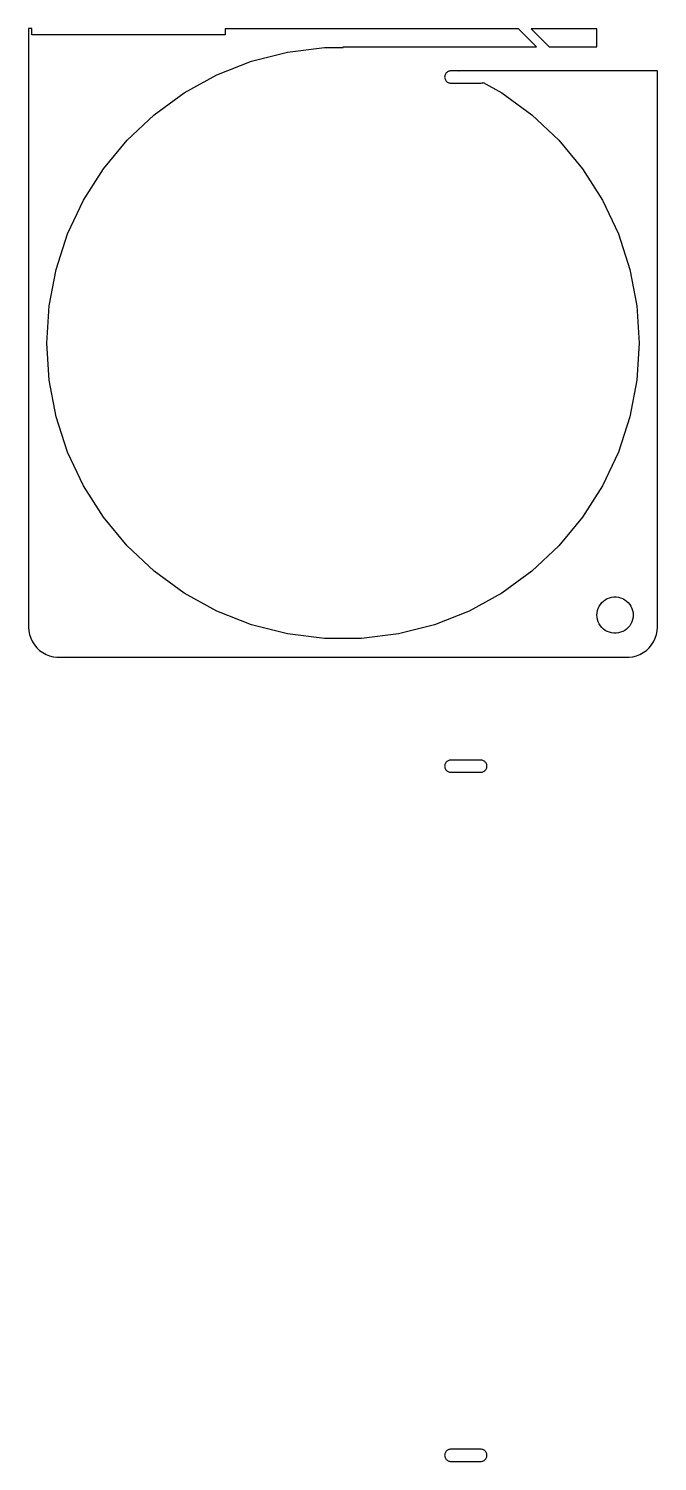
# Model space of a CAD drawing. Header units: metres. Extents: x -52 to 52, y 43 to 280.
import ezdxf

# ---------------------------------------------------------------- set-up
doc = ezdxf.new("R2010")
doc.units = ezdxf.units.M

msp = doc.modelspace()

# ---------------------------------------------------------------- linework, layer by layer
for p, q in [((-51.5, 280), (-52, 280)), ((-52, 280), (-52, 181)), ((-51.5, 279), (-51.5, 280)), ((29.0099, 279.99), (-19.5, 279.99)), ((-19.5, 279.99), (-19.5, 279)), ((32, 277), (29.0099, 279.99)), ((42, 279.99), (31.1312, 279.99)), ((31.1312, 279.99), (34.1213, 277)), ((42, 277), (42, 279.99)), ((-19.5, 279), (-51.5, 279)), ((-15.1418, 274.602), (-9.1817, 276.132)), ((-9.1817, 276.132), (-3.0767, 276.903)), ((-3.0767, 276.903), (0, 276.903)), ((0, 276.903), (0, 277)), ((0, 277), (32, 277)), ((34.1213, 277), (42, 277)), ((-20.8632, 272.337), (-15.1418, 274.602)), ((17.002, 272.588), (16.9347, 272.482)), ((17.082, 272.685), (17.002, 272.588)), ((17.1736, 272.771), (17.082, 272.685)), ((17.2752, 272.844), (17.1736, 272.771)), ((17.3852, 272.905), (17.2752, 272.844)), ((17.502, 272.951), (17.3852, 272.905)), ((17.6236, 272.982), (17.502, 272.951)), ((17.7482, 272.998), (17.6236, 272.982)), ((19.1924, 272.998), (17.7482, 272.998)), ((52, 273), (19.1874, 273)), ((19.1874, 273), (19.1924, 272.998)), ((52, 181), (52, 273)), ((-26.2555, 269.372), (-20.8632, 272.337)), ((16.8189, 272.125), (16.811, 272)), ((16.811, 272), (16.8189, 271.875)), ((16.8424, 272.249), (16.8189, 272.125)), ((16.8189, 271.875), (16.8424, 271.751)), ((16.8812, 272.368), (16.8424, 272.249)), ((16.8424, 271.751), (16.8812, 271.632)), ((16.9347, 272.482), (16.8812, 272.368)), ((16.8812, 271.632), (16.9347, 271.518)), ((16.9347, 271.518), (17.002, 271.412)), ((17.002, 271.412), (17.082, 271.315)), ((17.082, 271.315), (17.1736, 271.229)), ((17.1736, 271.229), (17.2752, 271.156)), ((17.2752, 271.156), (17.3852, 271.095)), ((17.3852, 271.095), (17.502, 271.049)), ((17.502, 271.049), (17.6236, 271.018)), ((17.6236, 271.018), (17.7482, 271.002)), ((17.7482, 271.002), (22.8738, 271.002)), ((22.8738, 271.002), (22.9984, 271.018)), ((22.9984, 271.018), (23.12, 271.049)), ((23.12, 271.049), (23.1696, 271.069)), ((23.1696, 271.069), (26.2555, 269.372)), ((-31.2338, 265.755), (-26.2555, 269.372)), ((26.2555, 269.372), (31.2338, 265.755)), ((-35.7195, 261.543), (-31.2338, 265.755)), ((31.2338, 265.755), (35.7195, 261.543)), ((-39.6418, 256.801), (-35.7195, 261.543)), ((35.7195, 261.543), (39.6418, 256.801)), ((-42.939, 251.606), (-39.6418, 256.801)), ((39.6418, 256.801), (42.939, 251.606)), ((-45.559, 246.038), (-42.939, 251.606)), ((42.939, 251.606), (45.559, 246.038)), ((-47.4606, 240.186), (-45.559, 246.038)), ((45.559, 246.038), (47.4606, 240.186)), ((-48.6136, 234.141), (-47.4606, 240.186)), ((47.4606, 240.186), (48.6136, 234.141)), ((-49, 228), (-48.6136, 234.141)), ((48.6136, 234.141), (49, 228)), ((-48.6136, 221.859), (-49, 228)), ((49, 228), (48.6136, 221.859)), ((-47.4606, 215.814), (-48.6136, 221.859)), ((48.6136, 221.859), (47.4606, 215.814)), ((-45.559, 209.962), (-47.4606, 215.814)), ((47.4606, 215.814), (45.559, 209.962)), ((-42.939, 204.394), (-45.559, 209.962)), ((45.559, 209.962), (42.939, 204.394)), ((-39.6418, 199.199), (-42.939, 204.394)), ((42.939, 204.394), (39.6418, 199.199)), ((-35.7195, 194.457), (-39.6418, 199.199)), ((39.6418, 199.199), (35.7195, 194.457)), ((-31.2338, 190.245), (-35.7195, 194.457)), ((35.7195, 194.457), (31.2338, 190.245)), ((-26.2555, 186.628), (-31.2338, 190.245)), ((31.2338, 190.245), (26.2555, 186.628)), ((-20.8632, 183.663), (-26.2555, 186.628)), ((26.2555, 186.628), (20.8632, 183.663)), ((42.5729, 184.763), (42.8131, 185.054)), ((42.8131, 185.054), (43.0877, 185.312)), ((43.0877, 185.312), (43.3925, 185.533)), ((43.3925, 185.533), (43.7227, 185.714)), ((43.7227, 185.714), (44.0729, 185.853)), ((44.0729, 185.853), (44.4379, 185.947)), ((44.4379, 185.947), (44.8116, 185.994)), ((44.8116, 185.994), (45.1884, 185.994)), ((45.1884, 185.994), (45.5621, 185.947)), ((45.5621, 185.947), (45.927, 185.853)), ((45.927, 185.853), (46.2773, 185.714)), ((46.2773, 185.714), (46.6075, 185.533)), ((46.6075, 185.533), (46.9123, 185.312)), ((46.9123, 185.312), (47.1869, 185.054)), ((47.1869, 185.054), (47.427, 184.763)), ((-15.1418, 181.398), (-20.8632, 183.663)), ((20.8632, 183.663), (15.1418, 181.398)), ((42, 183), (42.0237, 183.376)), ((42.0237, 182.624), (42, 183)), ((42.0237, 183.376), (42.0942, 183.746)), ((42.0942, 182.254), (42.0237, 182.624)), ((42.0942, 183.746), (42.2107, 184.104)), ((42.2107, 184.104), (42.3711, 184.445)), ((42.3711, 184.445), (42.5729, 184.763)), ((47.427, 184.763), (47.6289, 184.445)), ((47.6289, 184.445), (47.7893, 184.104)), ((47.7893, 184.104), (47.9057, 183.746)), ((47.9057, 183.746), (47.9763, 183.376)), ((47.9763, 182.624), (47.9057, 182.254)), ((47.9763, 183.376), (48, 183)), ((48, 183), (47.9763, 182.624)), ((-52, 181), (-51.9606, 180.373)), ((-51.9606, 180.373), (-51.8429, 179.757)), ((-9.1817, 179.868), (-15.1418, 181.398)), ((15.1418, 181.398), (9.1817, 179.868)), ((42.2107, 181.896), (42.0942, 182.254)), ((42.3711, 181.555), (42.2107, 181.896)), ((42.5729, 181.237), (42.3711, 181.555)), ((42.8131, 180.946), (42.5729, 181.237)), ((43.0877, 180.688), (42.8131, 180.946)), ((43.3925, 180.467), (43.0877, 180.688)), ((43.7227, 180.286), (43.3925, 180.467)), ((44.0729, 180.147), (43.7227, 180.286)), ((44.4379, 180.053), (44.0729, 180.147)), ((45.927, 180.147), (45.5621, 180.053)), ((46.2773, 180.286), (45.927, 180.147)), ((46.6075, 180.467), (46.2773, 180.286)), ((46.9123, 180.688), (46.6075, 180.467)), ((47.1869, 180.946), (46.9123, 180.688)), ((47.427, 181.237), (47.1869, 180.946)), ((47.6289, 181.555), (47.427, 181.237)), ((47.7893, 181.896), (47.6289, 181.555)), ((47.9057, 182.254), (47.7893, 181.896)), ((51.8429, 179.757), (51.9606, 180.373)), ((51.9606, 180.373), (52, 181)), ((-51.8429, 179.757), (-51.6489, 179.159)), ((-51.6489, 179.159), (-51.3815, 178.591)), ((-51.3815, 178.591), (-51.0451, 178.061)), ((-51.0451, 178.061), (-50.6448, 177.577)), ((-3.0767, 179.097), (-9.1817, 179.868)), ((3.0767, 179.097), (-3.0767, 179.097)), ((9.1817, 179.868), (3.0767, 179.097)), ((44.8116, 180.006), (44.4379, 180.053)), ((45.1884, 180.006), (44.8116, 180.006)), ((45.5621, 180.053), (45.1884, 180.006)), ((50.6448, 177.577), (51.0451, 178.061)), ((51.0451, 178.061), (51.3815, 178.591)), ((51.3815, 178.591), (51.6489, 179.159)), ((51.6489, 179.159), (51.8429, 179.757)), ((-50.6448, 177.577), (-50.1871, 177.147)), ((-50.1871, 177.147), (-49.6791, 176.778)), ((-49.6791, 176.778), (-49.1289, 176.476)), ((-49.1289, 176.476), (-48.5451, 176.245)), ((-48.5451, 176.245), (-47.9369, 176.089)), ((-47.9369, 176.089), (-47.3139, 176.01)), ((-47.3139, 176.01), (47.3139, 176.01)), ((47.3139, 176.01), (47.9369, 176.089)), ((47.9369, 176.089), (48.5451, 176.245)), ((48.5451, 176.245), (49.1289, 176.476)), ((49.1289, 176.476), (49.6791, 176.778)), ((49.6791, 176.778), (50.1871, 177.147)), ((50.1871, 177.147), (50.6448, 177.577)), ((17.2752, 158.844), (17.1736, 158.771)), ((17.3852, 158.905), (17.2752, 158.844)), ((17.502, 158.951), (17.3852, 158.905)), ((17.6236, 158.982), (17.502, 158.951)), ((17.7482, 158.998), (17.6236, 158.982)), ((22.8738, 158.998), (17.7482, 158.998)), ((22.9984, 158.982), (22.8738, 158.998)), ((23.12, 158.951), (22.9984, 158.982)), ((23.2368, 158.905), (23.12, 158.951)), ((23.3468, 158.844), (23.2368, 158.905)), ((23.4484, 158.771), (23.3468, 158.844)), ((16.8189, 158.125), (16.811, 158)), ((16.811, 158), (16.8189, 157.875)), ((16.8424, 158.249), (16.8189, 158.125)), ((16.8189, 157.875), (16.8424, 157.751)), ((16.8812, 158.368), (16.8424, 158.249)), ((16.8424, 157.751), (16.8812, 157.632)), ((16.9347, 158.482), (16.8812, 158.368)), ((16.8812, 157.632), (16.9347, 157.518)), ((17.002, 158.588), (16.9347, 158.482)), ((16.9347, 157.518), (17.002, 157.412)), ((17.082, 158.685), (17.002, 158.588)), ((17.002, 157.412), (17.082, 157.315)), ((17.1736, 158.771), (17.082, 158.685)), ((17.082, 157.315), (17.1736, 157.229)), ((17.1736, 157.229), (17.2752, 157.156)), ((17.2752, 157.156), (17.3852, 157.095)), ((17.3852, 157.095), (17.502, 157.049)), ((17.502, 157.049), (17.6236, 157.018)), ((17.6236, 157.018), (17.7482, 157.002)), ((17.7482, 157.002), (22.8738, 157.002)), ((22.8738, 157.002), (22.9984, 157.018)), ((22.9984, 157.018), (23.12, 157.049)), ((23.12, 157.049), (23.2368, 157.095)), ((23.2368, 157.095), (23.3468, 157.156)), ((23.3468, 157.156), (23.4484, 157.229)), ((23.54, 158.685), (23.4484, 158.771)), ((23.4484, 157.229), (23.54, 157.315)), ((23.62, 158.588), (23.54, 158.685)), ((23.54, 157.315), (23.62, 157.412)), ((23.6873, 158.482), (23.62, 158.588)), ((23.62, 157.412), (23.6873, 157.518)), ((23.7408, 158.368), (23.6873, 158.482)), ((23.6873, 157.518), (23.7408, 157.632)), ((23.7796, 158.249), (23.7408, 158.368)), ((23.7408, 157.632), (23.7796, 157.751)), ((23.8031, 158.125), (23.7796, 158.249)), ((23.7796, 157.751), (23.8031, 157.875)), ((23.811, 158), (23.8031, 158.125)), ((23.8031, 157.875), (23.811, 158)), ((16.8189, 44.1253), (16.811, 44)), ((16.811, 44), (16.8189, 43.8747)), ((16.8424, 44.2487), (16.8189, 44.1253)), ((16.8189, 43.8747), (16.8424, 43.7513)), ((16.8812, 44.3681), (16.8424, 44.2487)), ((16.8424, 43.7513), (16.8812, 43.6319)), ((16.9347, 44.4818), (16.8812, 44.3681)), ((16.8812, 43.6319), (16.9347, 43.5182)), ((17.002, 44.5878), (16.9347, 44.4818)), ((16.9347, 43.5182), (17.002, 43.4122)), ((17.082, 44.6845), (17.002, 44.5878)), ((17.002, 43.4122), (17.082, 43.3154)), ((17.1736, 44.7705), (17.082, 44.6845)), ((17.082, 43.3154), (17.1736, 43.2295)), ((17.2752, 44.8443), (17.1736, 44.7705)), ((17.1736, 43.2295), (17.2752, 43.1557)), ((17.3852, 44.9048), (17.2752, 44.8443)), ((17.2752, 43.1557), (17.3852, 43.0952)), ((17.502, 44.951), (17.3852, 44.9048)), ((17.3852, 43.0952), (17.502, 43.0489)), ((17.6236, 44.9823), (17.502, 44.951)), ((17.502, 43.0489), (17.6236, 43.0177)), ((17.7482, 44.998), (17.6236, 44.9823)), ((17.6236, 43.0177), (17.7482, 43.002)), ((22.8738, 44.998), (17.7482, 44.998)), ((17.7482, 43.002), (22.8738, 43.002)), ((22.9984, 44.9823), (22.8738, 44.998)), ((22.8738, 43.002), (22.9984, 43.0177)), ((23.12, 44.951), (22.9984, 44.9823)), ((22.9984, 43.0177), (23.12, 43.0489)), ((23.2368, 44.9048), (23.12, 44.951)), ((23.12, 43.0489), (23.2368, 43.0952)), ((23.3468, 44.8443), (23.2368, 44.9048)), ((23.2368, 43.0952), (23.3468, 43.1557)), ((23.4484, 44.7705), (23.3468, 44.8443)), ((23.3468, 43.1557), (23.4484, 43.2295)), ((23.54, 44.6845), (23.4484, 44.7705)), ((23.4484, 43.2295), (23.54, 43.3154)), ((23.62, 44.5878), (23.54, 44.6845)), ((23.54, 43.3154), (23.62, 43.4122)), ((23.6873, 44.4818), (23.62, 44.5878)), ((23.62, 43.4122), (23.6873, 43.5182)), ((23.7408, 44.3681), (23.6873, 44.4818)), ((23.6873, 43.5182), (23.7408, 43.6319)), ((23.7796, 44.2487), (23.7408, 44.3681)), ((23.7408, 43.6319), (23.7796, 43.7513)), ((23.8031, 44.1253), (23.7796, 44.2487)), ((23.7796, 43.7513), (23.8031, 43.8747)), ((23.811, 44), (23.8031, 44.1253)), ((23.8031, 43.8747), (23.811, 44))]:
    msp.add_line(p, q)

doc.saveas('drawing.dxf')
